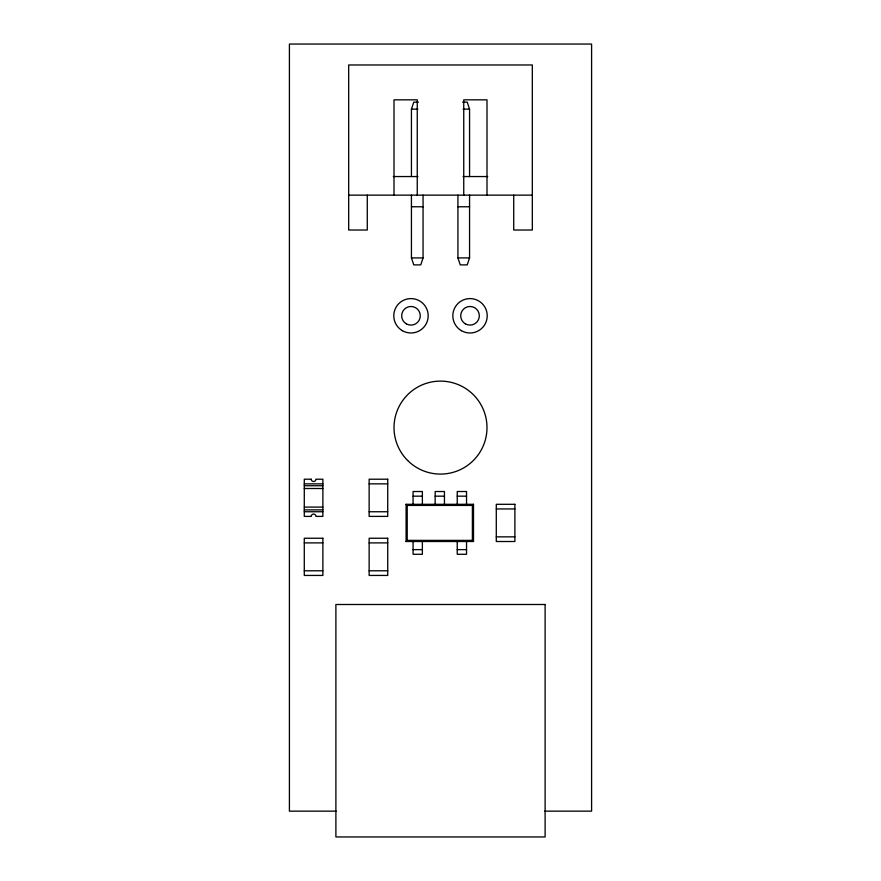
<?xml version="1.0" encoding="UTF-8"?>
<svg xmlns="http://www.w3.org/2000/svg" width="881" height="881" viewBox="0 0 881 881"><rect width="100%" height="100%" fill="white"/><g stroke="black" fill="none" stroke-linecap="round" stroke-linejoin="round"><path stroke-width="1.32" d="M411.438 176.552L411.438 109.134L413.773 102.163L418.42 102.163M423.067 195.142L423.067 257.913L420.744 264.884L413.773 264.884L411.438 257.913L411.438 195.142M469.562 195.142L469.562 257.913L467.227 264.884L460.256 264.884L457.933 257.913L457.933 195.142M406.097 541.507L407.209 540.383L472.392 540.383L473.504 541.507L473.504 504.306L406.097 504.306L406.097 541.507L473.504 541.507M406.097 504.306L407.209 505.419L472.392 505.419L473.504 504.306M462.58 102.163L467.227 102.163L469.562 109.134L469.562 176.552M411.438 109.134L417.902 109.134M463.098 109.134L469.562 109.134M393.278 176.552L417.902 176.552M463.098 176.552L487.722 176.552M348.678 195.142L532.322 195.142M411.438 206.771L423.067 206.771M457.933 206.771L469.562 206.771M411.438 257.913L423.067 257.913M457.933 257.913L469.562 257.913M304.286 483.856L322.875 483.856M369.139 483.856L387.728 483.856M304.286 485.717L322.875 485.717M304.286 488.503L322.875 488.503M413.068 496.168L422.373 496.168M435.159 496.168L444.453 496.168M457.239 496.168L466.534 496.168M304.286 507.093L322.875 507.093M496.289 508.954L514.889 508.954M304.286 509.879L322.875 509.879M304.286 511.751L322.875 511.751M369.139 511.751L387.728 511.751M496.289 536.848L514.889 536.848M304.286 542.894L322.875 542.894M369.139 542.894L387.728 542.894M413.068 549.634L422.373 549.634M457.239 549.634L466.534 549.634M304.286 570.789L322.875 570.789M369.139 570.789L387.728 570.789M336.113 811.148L289.409 811.148L289.409 44.05L591.592 44.05L591.592 811.148L544.887 811.148M513.722 195.142L513.722 230.018L532.322 230.018L532.322 64.974L348.678 64.974L348.678 230.018L367.278 230.018L367.278 195.142M486.995 195.142L486.995 99.839L463.747 99.839L463.747 195.142M472.392 505.419L472.392 540.383M466.534 504.306L466.534 491.521L457.239 491.521L457.239 504.306M466.534 541.507L466.534 554.281L457.239 554.281L457.239 541.507M444.453 504.306L444.453 491.521L435.159 491.521L435.159 504.306M422.373 504.306L422.373 491.521L413.068 491.521L413.068 504.306M422.373 541.507L422.373 554.281L413.068 554.281L413.068 541.507M417.253 195.142L417.253 99.839L394.005 99.839L394.005 195.142M407.209 505.419L407.209 540.383M311.257 479.209L304.286 479.209L304.286 516.398L311.257 516.398A2.324 2.324 0 0 1 313.581 514.075A2.324 2.324 0 0 1 315.905 516.398L322.875 516.398L322.875 479.209L315.905 479.209A2.324 2.324 0 0 1 313.581 481.533A2.324 2.324 0 0 1 311.257 479.209M387.728 479.209L369.139 479.209L369.139 516.398L387.728 516.398L387.728 479.209M514.889 504.306L496.289 504.306L496.289 541.507L514.889 541.507L514.889 504.306M322.875 538.247L304.286 538.247L304.286 575.436L322.875 575.436L322.875 538.247M387.728 538.247L369.139 538.247L369.139 575.436L387.728 575.436L387.728 538.247M545.108 604.498L335.892 604.498L335.892 836.95L545.108 836.95L545.108 604.498M407.628 460.477A46.495 46.495 0 0 0 485.409 439.63A46.495 46.495 0 0 0 428.463 382.695A46.495 46.495 0 0 0 407.628 460.477M461.424 330.683A17.202 17.202 0 0 0 487.226 315.783A17.202 17.202 0 0 0 461.424 300.895A17.202 17.202 0 0 0 461.424 330.683M402.375 330.683A17.202 17.202 0 0 0 428.177 315.783A17.202 17.202 0 0 0 402.375 300.895A17.202 17.202 0 0 0 402.375 330.683M465.377 323.845A9.295 9.295 0 0 0 479.319 315.783A9.295 9.295 0 0 0 465.377 307.733A9.295 9.295 0 0 0 465.377 323.845M406.328 323.845A9.295 9.295 0 0 0 420.281 315.783A9.295 9.295 0 0 0 406.328 307.733A9.295 9.295 0 0 0 406.328 323.845"/></g></svg>
